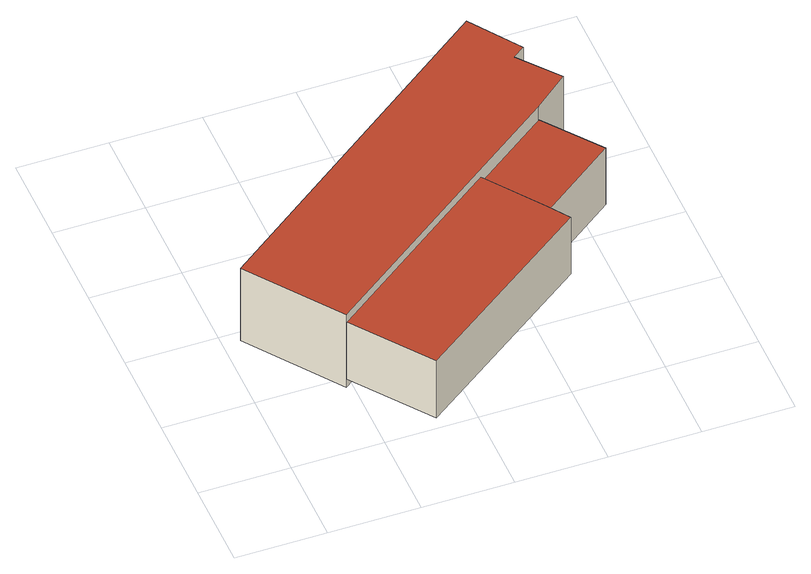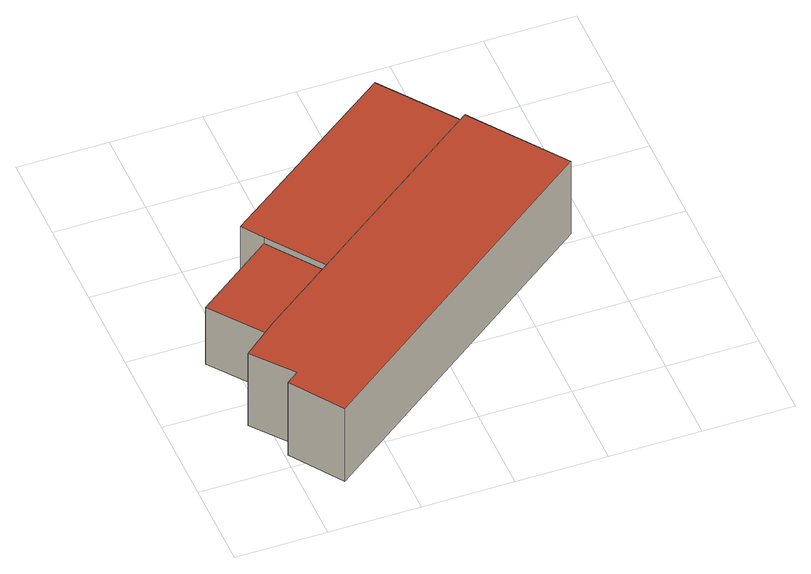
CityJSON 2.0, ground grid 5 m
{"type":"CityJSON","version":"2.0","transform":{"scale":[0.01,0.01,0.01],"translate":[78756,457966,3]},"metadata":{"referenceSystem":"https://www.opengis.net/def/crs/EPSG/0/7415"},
"CityObjects":{
"building1":{"type":"Building","children":["building1-1","building1-2","building1-3"]},
"building1-1":{"type":"BuildingPart","attributes":{"roofType":"1000","AbsoluteEavesHeight":8.52,"AbsoluteRidgeHeight":8.52,"RelativeEavesHeight":5.01,"RelativeRidgeHeight":5.01},"parents":["building1"],"geometry":[{"type":"Solid","lod":"2","boundaries":[[[[0,1,2,3]],[[1,4,5,2]],[[4,6,7,5]],[[6,8,9,7]],[[8,10,11,9]],[[10,12,13,11]],[[12,0,3,13]],[[12,10,8,6,4,1,0]],[[3,2,5,7,9,11,13]]]],"semantics":{"surfaces":[{"type":"WallSurface"},{"type":"RoofSurface","Slope":90,"Direction":0},{"type":"GroundSurface"}],"values":[[0,0,0,0,0,0,0,1,2]]}}]},
"building1-2":{"type":"BuildingPart","attributes":{"roofType":"1000","AbsoluteEavesHeight":7.63,"AbsoluteRidgeHeight":7.63,"RelativeEavesHeight":3.91,"RelativeRidgeHeight":3.91},"parents":["building1"],"geometry":[{"type":"Solid","lod":"2","boundaries":[[[[14,15,16,17]],[[15,18,19,16]],[[18,20,21,19]],[[20,14,17,21]],[[20,18,15,14]],[[17,16,19,21]]]],"semantics":{"surfaces":[{"type":"WallSurface"},{"type":"RoofSurface","Slope":90,"Direction":0},{"type":"GroundSurface"}],"values":[[0,0,0,0,1,2]]}}]},
"building1-3":{"type":"BuildingPart","attributes":{"roofType":"1000","AbsoluteEavesHeight":8.04,"AbsoluteRidgeHeight":8.04,"RelativeEavesHeight":3.93,"RelativeRidgeHeight":3.93},"parents":["building1"],"geometry":[{"type":"Solid","lod":"2","boundaries":[[[[22,23,24,25]],[[23,26,27,24]],[[26,28,29,27]],[[28,30,31,29]],[[30,22,25,31]],[[30,28,26,23,22]],[[25,24,27,29,31]]]],"semantics":{"surfaces":[{"type":"WallSurface"},{"type":"RoofSurface","Slope":90,"Direction":0},{"type":"GroundSurface"}],"values":[[0,0,0,0,0,1,2]]}}]}
},
"vertices":[
[465,437,552],[93,942,552],[93,942,51],[465,437,51],[1786,2187,552],[1786,2187,51],[1983,1907,552],[1983,1907,51],[1915,1858,552],[1915,1858,51],[2093,1640,552],[2093,1640,51],[1898,1482,552],[1898,1482,51],
[1898,1482,463],[2136,1171,463],[2136,1171,72],[1898,1482,72],[1698,848,463],[1698,848,72],[1465,1166,463],[1465,1166,72],
[1698,848,504],[1780,731,504],[1780,731,111],[1698,848,111],[782,14,504],[782,14,111],[465,437,504],[465,437,111],[1465,1166,504],[1465,1166,111]
]}
